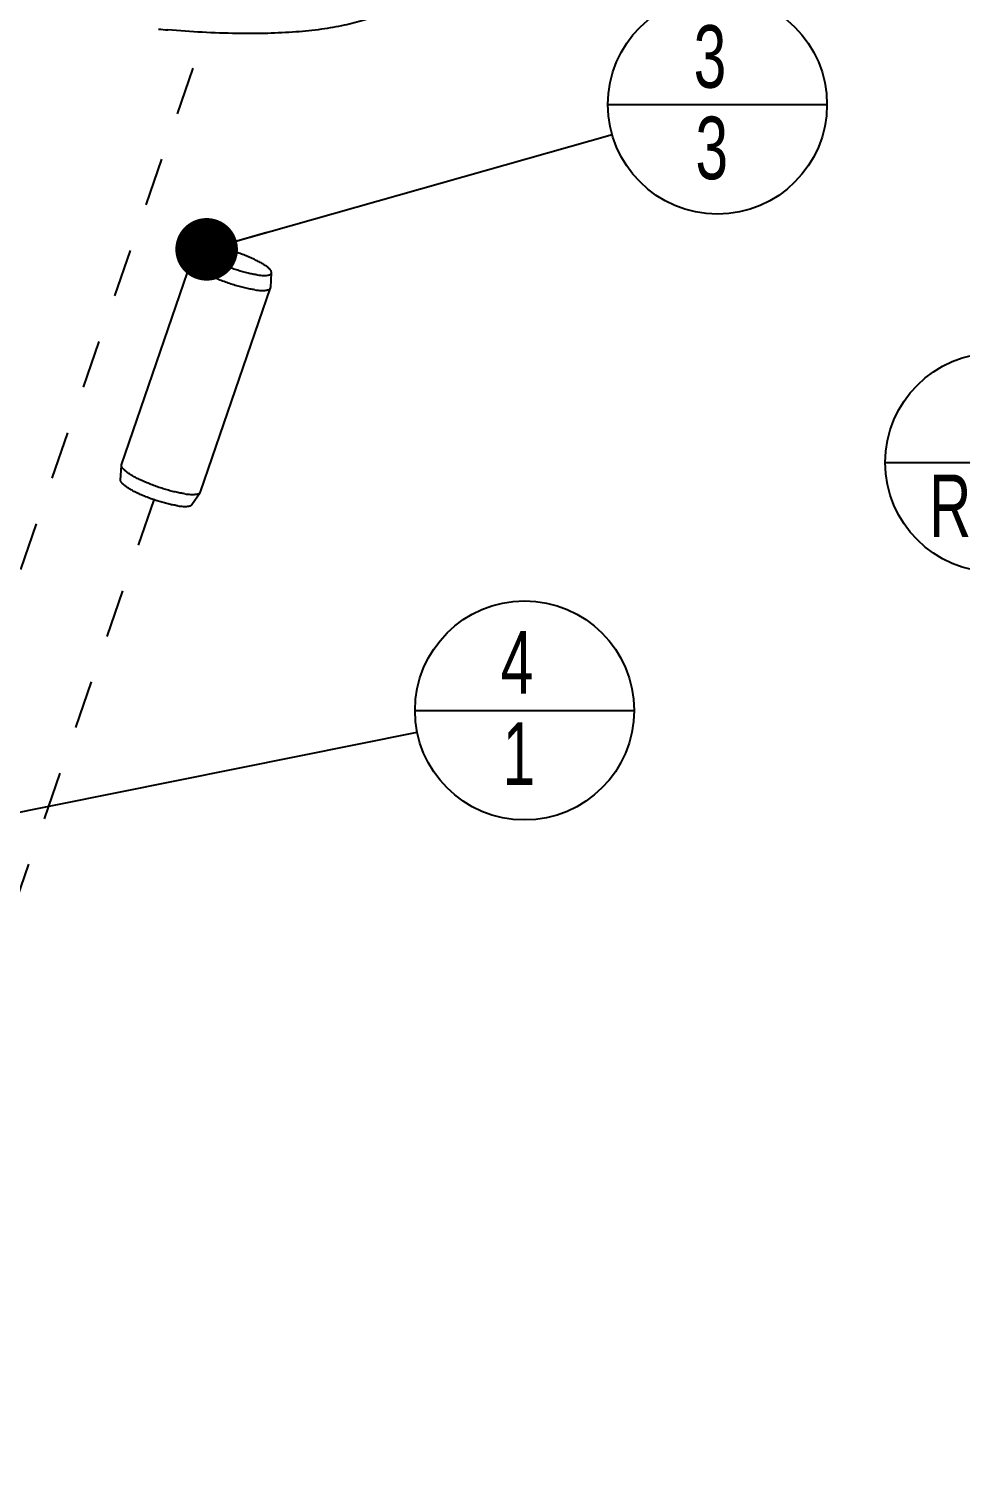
# Model space of a CAD drawing. Header units: millimetres. Extents: x 0 to 420, y 0 to 297.
# Drawn here: x 136.6 to 181.3, y 77 to 146.6 of the extents above; entities that cross this region are included whole.
import ezdxf

# ---------------------------------------------------------------- set-up
doc = ezdxf.new("R2010")
doc.units = ezdxf.units.MM
doc.header["$LTSCALE"] = 23.1
doc.linetypes.add('DASHED', pattern=[0.2, 0.1, -0.1])
doc.layers.get('0').update_dxf_attribs({"linetype": 'CONTINUOUS'})
doc.layers.add('7_ALL_FEATURES', color=7, linetype='CONTINUOUS')
doc.styles.get("Standard").update_dxf_attribs({"font": 'txt', "width": 0.8})
doc.styles.add('TEXTSTYLE_4', font='txt', dxfattribs={"width": 0.7})
doc.dimstyles.get("Standard").update_dxf_attribs({"dimtxt": 3, "dimasz": 3, "dimexe": 2, "dimexo": 2, "dimtad": 1, "dimdsep": 46, "dimtxsty": 'STANDARD', "dimblk": '_FILLED', "dimblk1": '_FILLED', "dimblk2": '_FILLED', "dimcen": 0.09, "dimadec": 0, "dimazin": 0, "dimtol": 1, "dimtp": 0.01, "dimtm": 0.01, "dimtfac": 1, "dimtofl": 0, "dimtmove": 0, "dimatfit": 3, "dimldrblk": '_FILLED', "dimfxl": 1, "dimtolj": 1, "dimarcsym": 0})

# ---------------------------------------------------------------- blocks, each defined once
blk = doc.blocks.new('QTY_REF_BLN_BL3', base_point=(182.906, 125.774))
at = {"color": 2, "linetype": 'CONTINUOUS'}
blk.add_line((177.656, 125.774), (188.156, 125.774), dxfattribs=at)
blk.add_circle((182.906, 125.774), 5.25, dxfattribs=at)
at = {"color": 2, "linetype": 'CONTINUOUS', "style": 'TEXTSTYLE_4', "width": 0.7}
for s, p in [('6', (181.766, 126.579)), ('REF', (179.752, 122.196))]:
    blk.add_text(s, height=3, dxfattribs=at).set_placement(p)
blk = doc.blocks.new('_FILLED')
at = {"color": 0, "linetype": 'BYBLOCK'}
blk.add_solid([(0, 0), (-1, 0.167), (-1, -0.167)], dxfattribs=at)
blk = doc.blocks.new('BOM BALLOON 21_BL6', base_point=(169.61, 142.933))
at = {"color": 2, "linetype": 'CONTINUOUS'}
blk.add_line((164.36, 142.933), (174.86, 142.933), dxfattribs=at)
blk.add_circle((169.61, 142.933), 5.25, dxfattribs=at)
at = {"color": 2, "linetype": 'CONTINUOUS', "style": 'TEXTSTYLE_4', "width": 0.7}
for p in [(168.47, 143.738), (168.556, 139.355)]:
    blk.add_text('3', height=3, dxfattribs=at).set_placement(p)
blk = doc.blocks.new('BOM BALLOON 29_BL8', base_point=(160.36, 113.888))
at = {"color": 2, "linetype": 'CONTINUOUS'}
blk.add_line((155.11, 113.888), (165.61, 113.888), dxfattribs=at)
blk.add_circle((160.36, 113.888), 5.25, dxfattribs=at)
at = {"color": 2, "linetype": 'CONTINUOUS', "style": 'TEXTSTYLE_4', "width": 0.7}
for s, p in [('4', (159.22, 114.693)), ('1', (159.306, 110.31))]:
    blk.add_text(s, height=3, dxfattribs=at).set_placement(p)

msp = doc.modelspace()

# ---------------------------------------------------------------- linework, layer by layer
at = {"color": 4, "linetype": 'DASHED'}
for p, q in [((121.22, 76.95), (145.071, 146.424)), ((142.586, 123.991), (127.433, 79.851))]:
    msp.add_line(p, q, dxfattribs=at)
at = {"color": 7, "linetype": 'CONTINUOUS'}
for p, q in [((144.415, 135.466), (144.813, 136.049)), ((141.046, 125.664), (144.403, 135.442)), ((144.403, 135.442), (144.415, 135.466)), ((148.191, 134.17), (148.235, 134.874)), ((144.829, 124.365), (148.186, 134.143)), ((140.997, 124.933), (141.041, 125.637)), ((144.419, 123.758), (144.817, 124.341)), ((144.817, 124.341), (144.829, 124.365))]:
    msp.add_line(p, q, dxfattribs=at)
for points, knots in [([(147.547, 134.766), (147.475, 134.776), (147.327, 134.802), (147.099, 134.851), (146.858, 134.913), (146.609, 134.986), (146.359, 135.068), (146.111, 135.159), (145.873, 135.255), (145.648, 135.355), (145.442, 135.456), (145.259, 135.557), (145.123, 135.642), (145.03, 135.709), (144.971, 135.755), (144.92, 135.8), (144.877, 135.842), (144.843, 135.883), (144.818, 135.921), (144.803, 135.957), (144.796, 135.991), (144.799, 136.023), (144.808, 136.041), (144.813, 136.049)], [0, 0, 0, 0, 0.068562, 0.143467, 0.223195, 0.306161, 0.390665, 0.474979, 0.557379, 0.636186, 0.709815, 0.776818, 0.835933, 0.862212, 0.886168, 0.907736, 0.926882, 0.943629, 0.958067, 0.970404, 0.981033, 0.9906, 1, 1, 1, 1]), ([(144.813, 136.049), (144.821, 136.061), (144.839, 136.077), (144.867, 136.094), (144.893, 136.105), (144.923, 136.115), (144.971, 136.126), (145.04, 136.135), (145.133, 136.139), (145.24, 136.137), (145.359, 136.127), (145.443, 136.117), (145.486, 136.111)], [0, 0, 0, 0, 0.063201, 0.099797, 0.140493, 0.185686, 0.235631, 0.350188, 0.484548, 0.63832, 0.810648, 1, 1, 1, 1]), ([(148.235, 134.874), (148.236, 134.884), (148.234, 134.906), (148.222, 134.939), (148.203, 134.974), (148.175, 135.012), (148.14, 135.051), (148.097, 135.092), (148.046, 135.135), (147.965, 135.197), (147.846, 135.276), (147.683, 135.371), (147.498, 135.468), (147.294, 135.564), (147.075, 135.657), (146.845, 135.747), (146.609, 135.831), (146.372, 135.907), (146.137, 135.975), (145.909, 136.032), (145.693, 136.078), (145.553, 136.101), (145.486, 136.111)], [0, 0, 0, 0, 0.009772, 0.020902, 0.033815, 0.048761, 0.065861, 0.08517, 0.106685, 0.130366, 0.183944, 0.245158, 0.313006, 0.386312, 0.463763, 0.543949, 0.625398, 0.706611, 0.786094, 0.862384, 0.934126, 1, 1, 1, 1]), ([(147.431, 134.051), (147.355, 134.062), (147.196, 134.089), (146.951, 134.141), (146.692, 134.207), (146.426, 134.284), (146.156, 134.372), (145.89, 134.468), (145.631, 134.571), (145.386, 134.678), (145.16, 134.787), (144.956, 134.896), (144.804, 134.987), (144.697, 135.06), (144.628, 135.111), (144.568, 135.16), (144.516, 135.207), (144.474, 135.252), (144.44, 135.295), (144.416, 135.336), (144.401, 135.374), (144.396, 135.41), (144.4, 135.432), (144.403, 135.442)], [0, 0, 0, 0, 0.067228, 0.140555, 0.218574, 0.299812, 0.382691, 0.465604, 0.546938, 0.625122, 0.698658, 0.766164, 0.826417, 0.853502, 0.878419, 0.901085, 0.921452, 0.939504, 0.955277, 0.968884, 0.980556, 0.990709, 1, 1, 1, 1]), ([(147.547, 134.766), (147.596, 134.759), (147.691, 134.748), (147.825, 134.739), (147.943, 134.738), (148.029, 134.746), (148.089, 134.757), (148.126, 134.767), (148.158, 134.779), (148.184, 134.794), (148.206, 134.811), (148.222, 134.83), (148.232, 134.851), (148.235, 134.866), (148.235, 134.874)], [0, 0, 0, 0, 0.202629, 0.383777, 0.541485, 0.674773, 0.73223, 0.783669, 0.829353, 0.869771, 0.905687, 0.938255, 0.969066, 1, 1, 1, 1]), ([(147.431, 134.051), (147.483, 134.044), (147.581, 134.032), (147.721, 134.022), (147.845, 134.02), (147.952, 134.026), (148.029, 134.04), (148.081, 134.055), (148.112, 134.069), (148.139, 134.084), (148.16, 134.102), (148.177, 134.121), (148.184, 134.136), (148.186, 134.143)], [0, 0, 0, 0, 0.196265, 0.373286, 0.529362, 0.663562, 0.775601, 0.823536, 0.866389, 0.904609, 0.938885, 0.970233, 1, 1, 1, 1]), ([(148.186, 134.143), (148.187, 134.146), (148.19, 134.154), (148.191, 134.163), (148.191, 134.17)], [0, 0, 0, 0, 0.247529, 1, 1, 1, 1]), ([(144.074, 124.273), (144, 124.283), (143.846, 124.309), (143.608, 124.36), (143.357, 124.423), (143.097, 124.497), (142.835, 124.582), (142.575, 124.674), (142.321, 124.773), (142.079, 124.876), (141.854, 124.982), (141.65, 125.089), (141.471, 125.194), (141.339, 125.281), (141.25, 125.349), (141.194, 125.397), (141.146, 125.442), (141.107, 125.486), (141.077, 125.527), (141.055, 125.566), (141.042, 125.602), (141.04, 125.626), (141.041, 125.637)], [0, 0, 0, 0, 0.065878, 0.137617, 0.21391, 0.293395, 0.374609, 0.456059, 0.536246, 0.613697, 0.687003, 0.754853, 0.816065, 0.869641, 0.893323, 0.914835, 0.934144, 0.951244, 0.966187, 0.9791, 0.990229, 1, 1, 1, 1]), ([(141.041, 125.637), (141.041, 125.64), (141.042, 125.649), (141.044, 125.658), (141.046, 125.664)], [0, 0, 0, 0, 0.25412, 1, 1, 1, 1]), ([(143.746, 123.697), (143.679, 123.706), (143.539, 123.73), (143.323, 123.776), (143.096, 123.833), (142.861, 123.9), (142.623, 123.976), (142.387, 124.06), (142.157, 124.15), (141.938, 124.244), (141.734, 124.34), (141.549, 124.436), (141.386, 124.531), (141.268, 124.61), (141.187, 124.672), (141.136, 124.715), (141.092, 124.756), (141.057, 124.796), (141.029, 124.833), (141.01, 124.868), (140.998, 124.901), (140.996, 124.923), (140.997, 124.933)], [0, 0, 0, 0, 0.065874, 0.137616, 0.213906, 0.293389, 0.374602, 0.456051, 0.536237, 0.613688, 0.686994, 0.754842, 0.816056, 0.869634, 0.893315, 0.91483, 0.934139, 0.951239, 0.966185, 0.979098, 0.990228, 1, 1, 1, 1]), ([(144.074, 124.273), (144.123, 124.266), (144.214, 124.255), (144.346, 124.244), (144.464, 124.241), (144.567, 124.246), (144.643, 124.256), (144.696, 124.268), (144.729, 124.279), (144.758, 124.292), (144.789, 124.31), (144.808, 124.328), (144.817, 124.341)], [0, 0, 0, 0, 0.189379, 0.361701, 0.51547, 0.649832, 0.764393, 0.81433, 0.859518, 0.900213, 0.936806, 1, 1, 1, 1]), ([(143.746, 123.697), (143.79, 123.69), (143.873, 123.68), (143.992, 123.671), (144.099, 123.668), (144.193, 123.672), (144.262, 123.681), (144.309, 123.692), (144.339, 123.702), (144.365, 123.714), (144.393, 123.73), (144.411, 123.746), (144.419, 123.758)], [0, 0, 0, 0, 0.189352, 0.36168, 0.515452, 0.649812, 0.764369, 0.814314, 0.859507, 0.900203, 0.936799, 1, 1, 1, 1])]:
    msp.add_open_spline(points, degree=3, knots=knots, dxfattribs=at)
at = {"layer": '7_ALL_FEATURES', "color": 7, "linetype": 'CONTINUOUS'}
msp.add_arc((148.393, 207.716), 61.418, 264.7809, 265.20653, dxfattribs=at)
msp.add_open_spline([(153.484, 147.292), (153.221, 147.171), (152.64, 146.955), (151.682, 146.71), (150.588, 146.524), (149.362, 146.399), (148.007, 146.334), (145.957, 146.33), (144.361, 146.421), (143.26, 146.513)], degree=3, knots=[0, 0, 0, 0, 0.083996, 0.179301, 0.286421, 0.405548, 0.536688, 0.679697, 1, 1, 1, 1], dxfattribs=at)

# ---------------------------------------------------------------- block references
at = {"color": 2, "linetype": 'CONTINUOUS'}
for name, p in [('BOM BALLOON 21_BL6', (169.61, 142.933)), ('QTY_REF_BLN_BL3', (182.906, 125.774)), ('BOM BALLOON 29_BL8', (160.36, 113.888))]:
    msp.add_blockref(name, p, dxfattribs=at)

# ---------------------------------------------------------------- leaders
for points in [[(145.121, 135.992), (164.559, 141.502)], [(115.961, 104.943), (155.214, 112.851)]]:
    msp.add_leader(points, dimstyle='STANDARD', override={"dimtad": 0, "dimldrblk": 'DOT'}, dxfattribs=at)

doc.saveas('drawing.dxf')
